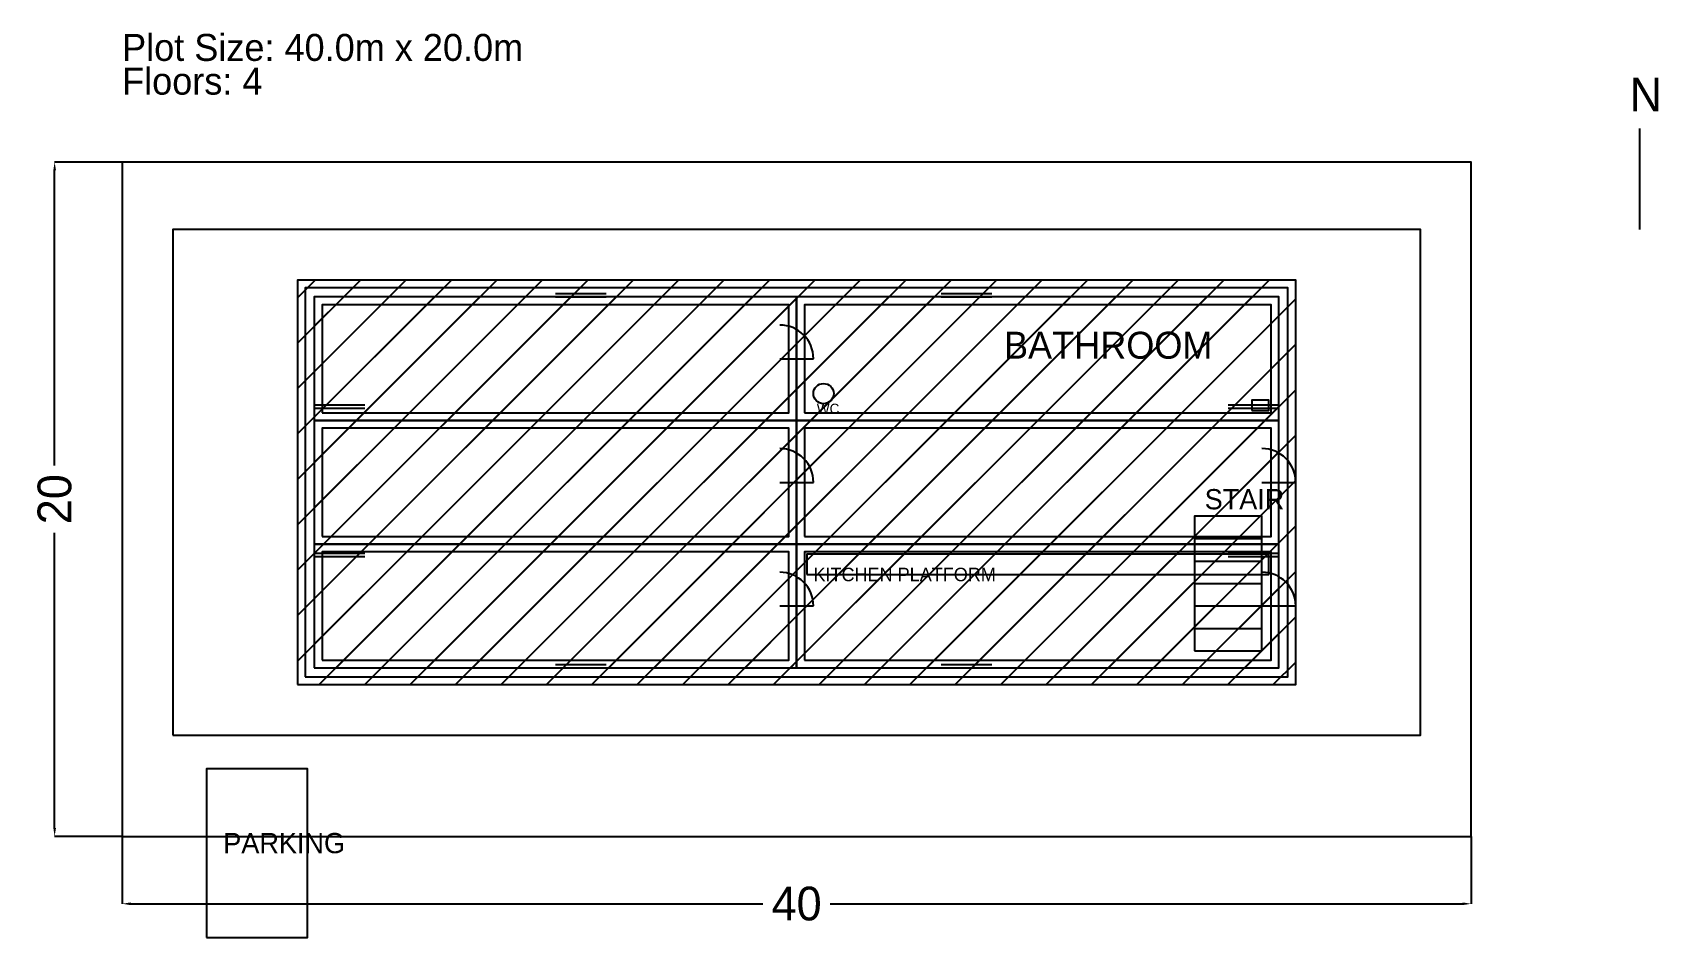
# Model space of a CAD drawing. Header units: metres. Extents: x -2.7 to 45.6, y -3 to 23.8.
import ezdxf

# ---------------------------------------------------------------- set-up
doc = ezdxf.new("R2010")
doc.units = ezdxf.units.M
for name, color, linetype in [('BUILDING', 1, 'Continuous'), ('DIMENSIONS', 6, 'Continuous'), ('DOORS', 5, 'Continuous'), ('PLOT', 7, 'Continuous'), ('ROOMS', 2, 'Continuous'), ('SETBACK', 3, 'Continuous'), ('TEXT', 7, 'Continuous'), ('TITLE', 7, 'Continuous'), ('WALLS', 1, 'Continuous'), ('WINDOWS', 4, 'Continuous')]:
    doc.layers.add(name, color=color, linetype=linetype)
doc.dimstyles.get("Standard").update_dxf_attribs({"dimtxt": 2.5, "dimasz": 2.5, "dimexe": 1.25, "dimexo": 0.625, "dimtad": 1, "dimcen": 2.5, "dimazin": 3, "dimtfac": 1, "dimtmove": 0, "dimatfit": 3})

# ---------------------------------------------------------------- blocks, each defined once
blk = doc.blocks.new('_CLOSEDFILLED')
at = {"color": 0, "linetype": 'BYBLOCK'}
blk.add_solid([(-1, 0.16), (0, 0), (-1, -0.16)], dxfattribs=at)
blk = doc.blocks.new('*D1')
for p, q in [((0, 0), (0, -2)), ((40, 0), (40, -2)), ((0.25, -2), (19, -2)), ((21, -2), (39.75, -2))]:
    blk.add_line(p, q)
at = {"layer": 'Defpoints'}
for p in [(0, 0), (40, 0), (0, -2)]:
    blk.add_point(p, dxfattribs=at)
at = {"layer": 'DIMENSIONS', "xscale": 0.25, "yscale": 0.25, "rotation": 180}
blk.add_blockref('_CLOSEDFILLED', (0, -2), dxfattribs=at)
at = {"layer": 'DIMENSIONS', "xscale": 0.25, "yscale": 0.25}
blk.add_blockref('_CLOSEDFILLED', (40, -2), dxfattribs=at)
at = {"layer": 'DIMENSIONS', "insert": (20, -2), "char_height": 1, "attachment_point": 5}
blk.add_mtext('40', dxfattribs=at)
blk = doc.blocks.new('*D2')
for p, q in [((0, 20), (-2, 20)), ((-2, 11), (-2, 19.75)), ((-2, 0.25), (-2, 9)), ((0, 0), (-2, 0))]:
    blk.add_line(p, q)
at = {"layer": 'Defpoints'}
for p in [(0, 20), (-2, 0), (0, 0)]:
    blk.add_point(p, dxfattribs=at)
at = {"layer": 'DIMENSIONS', "xscale": 0.25, "yscale": 0.25}
for p, rotation in [((-2, 20), 90), ((-2, 0), 270)]:
    blk.add_blockref('_CLOSEDFILLED', p, dxfattribs=dict(at, rotation=rotation))
at = {"layer": 'DIMENSIONS', "insert": (-2, 10), "char_height": 1, "attachment_point": 5, "rotation": 90}
blk.add_mtext('20', dxfattribs=at)

msp = doc.modelspace()

# ---------------------------------------------------------------- hatches: boundary and pattern name
h = msp.add_hatch()
h.set_pattern_fill('ANSI31', scale=0.3)
h.paths.add_polyline_path([(5.2, 4.5), (34.8, 4.5), (34.8, 16.5), (5.2, 16.5)])
h = msp.add_hatch()
h.set_pattern_fill('ANSI31', scale=0.3)
h.paths.add_polyline_path([(5.7, 12.333), (20, 12.333), (20, 16), (5.7, 16)])
h = msp.add_hatch()
h.set_pattern_fill('ANSI31', scale=0.3)
h.paths.add_polyline_path([(20, 12.333), (34.3, 12.333), (34.3, 16), (20, 16)])
h = msp.add_hatch()
h.set_pattern_fill('ANSI31', scale=0.3)
h.paths.add_polyline_path([(5.7, 8.667), (20, 8.667), (20, 12.333), (5.7, 12.333)])
h = msp.add_hatch()
h.set_pattern_fill('ANSI31', scale=0.3)
h.paths.add_polyline_path([(20, 8.667), (34.3, 8.667), (34.3, 12.333), (20, 12.333)])
h = msp.add_hatch()
h.set_pattern_fill('ANSI31', scale=0.3)
h.paths.add_polyline_path([(5.7, 5), (20, 5), (20, 8.667), (5.7, 8.667)])
h = msp.add_hatch()
h.set_pattern_fill('ANSI31', scale=0.3)
h.paths.add_polyline_path([(20, 5), (34.3, 5), (34.3, 8.667), (20, 8.667)])

# ---------------------------------------------------------------- linework, layer by layer
at = {"layer": 'BUILDING'}
for p, q in [((31.8, 8.833), (33.8, 8.833)), ((31.8, 8.167), (33.8, 8.167)), ((31.8, 7.5), (33.8, 7.5)), ((31.8, 6.833), (33.8, 6.833)), ((31.8, 6.167), (33.8, 6.167)), ((31.8, 5.5), (33.8, 5.5))]:
    msp.add_line(p, q, dxfattribs=at)
for points in [[(5.2, 4.5), (34.8, 4.5), (34.8, 16.5), (5.2, 16.5), (5.2, 4.5)], [(33.5, 12.633), (34, 12.633), (34, 12.933), (33.5, 12.933), (33.5, 12.633)], [(31.8, 5.5), (33.8, 5.5), (33.8, 9.5), (31.8, 9.5), (31.8, 5.5)], [(20.3, 7.767), (34, 7.767), (34, 8.367), (20.3, 8.367), (20.3, 7.767)], [(2.5, -3), (5.5, -3), (5.5, 2), (2.5, 2), (2.5, -3)]]:
    msp.add_lwpolyline(points, dxfattribs=at)
msp.add_circle((20.8, 13.133), 0.3, dxfattribs=at)
at = {"layer": 'DOORS'}
for p, q in [((19.5, 14.167), (20.5, 14.167)), ((19.5, 10.5), (20.5, 10.5)), ((33.8, 10.5), (34.8, 10.5)), ((19.5, 6.833), (20.5, 6.833)), ((33.8, 6.833), (34.8, 6.833))]:
    msp.add_line(p, q, dxfattribs=at)
for centre in [(19.5, 14.167), (19.5, 10.5), (33.8, 10.5), (19.5, 6.833), (33.8, 6.833)]:
    msp.add_arc(centre, 1, 0, 90, dxfattribs=at)
at = {"layer": 'PLOT'}
msp.add_lwpolyline([(0, 0), (40, 0), (40, 20), (0, 20), (0, 0)], dxfattribs=at)
at = {"layer": 'SETBACK'}
msp.add_lwpolyline([(1.5, 3), (38.5, 3), (38.5, 18), (1.5, 18), (1.5, 3)], dxfattribs=at)
at = {"layer": 'TITLE'}
msp.add_line((45, 18), (45, 21), dxfattribs=at)
at = {"layer": 'WALLS'}
for points in [[(5.2, 4.5), (34.8, 4.5), (34.8, 16.5), (5.2, 16.5), (5.2, 4.5)], [(5.43, 4.73), (34.57, 4.73), (34.57, 16.27), (5.43, 16.27), (5.43, 4.73)], [(5.7, 12.333), (20, 12.333), (20, 16), (5.7, 16), (5.7, 12.333)], [(20, 12.333), (34.3, 12.333), (34.3, 16), (20, 16), (20, 12.333)], [(5.93, 12.563), (19.77, 12.563), (19.77, 15.77), (5.93, 15.77), (5.93, 12.563)], [(20.23, 12.563), (34.07, 12.563), (34.07, 15.77), (20.23, 15.77), (20.23, 12.563)], [(5.7, 8.667), (20, 8.667), (20, 12.333), (5.7, 12.333), (5.7, 8.667)], [(5.93, 8.897), (19.77, 8.897), (19.77, 12.103), (5.93, 12.103), (5.93, 8.897)], [(20, 8.667), (34.3, 8.667), (34.3, 12.333), (20, 12.333), (20, 8.667)], [(20.23, 8.897), (34.07, 8.897), (34.07, 12.103), (20.23, 12.103), (20.23, 8.897)], [(5.7, 5), (20, 5), (20, 8.667), (5.7, 8.667), (5.7, 5)], [(5.93, 5.23), (19.77, 5.23), (19.77, 8.437), (5.93, 8.437), (5.93, 5.23)], [(20, 5), (34.3, 5), (34.3, 8.667), (20, 8.667), (20, 5)], [(20.23, 5.23), (34.07, 5.23), (34.07, 8.437), (20.23, 8.437), (20.23, 5.23)]]:
    msp.add_lwpolyline(points, dxfattribs=at)
at = {"layer": 'WINDOWS'}
for p, q in [((12.85, 16.1), (14.35, 16.1)), ((12.85, 16), (14.35, 16)), ((24.29, 16.1), (25.79, 16.1)), ((24.29, 16), (25.79, 16)), ((5.7, 12.8), (7.2, 12.8)), ((5.7, 12.7), (7.2, 12.7)), ((32.8, 12.8), (34.3, 12.8)), ((32.8, 12.7), (34.3, 12.7)), ((5.7, 8.4), (7.2, 8.4)), ((5.7, 8.3), (7.2, 8.3)), ((32.8, 8.4), (34.3, 8.4)), ((32.8, 8.3), (34.3, 8.3)), ((12.85, 5.1), (14.35, 5.1)), ((12.85, 5), (14.35, 5)), ((24.29, 5.1), (25.79, 5.1)), ((24.29, 5), (25.79, 5))]:
    msp.add_line(p, q, dxfattribs=at)

# ---------------------------------------------------------------- texts
at = {"layer": 'ROOMS'}
msp.add_text('BATHROOM', height=0.8, dxfattribs=at).set_placement((26.15, 14.167))
at = {"layer": 'TEXT'}
for s, height, p in [('WC', 0.3, (20.6, 12.533)), ('STAIR', 0.6, (32.1, 9.7)), ('KITCHEN PLATFORM', 0.4, (20.5, 7.567)), ('PARKING', 0.6, (3, -0.5))]:
    msp.add_text(s, height=height, dxfattribs=at).set_placement(p)
at = {"layer": 'TITLE'}
for s, height, p in [('Plot Size: 40.0m x 20.0m', 0.8, (0, 23)), ('Floors: 4', 0.8, (0, 22)), ('N', 1, (44.7, 21.5))]:
    msp.add_text(s, height=height, dxfattribs=at).set_placement(p)

# ---------------------------------------------------------------- dimensions: what is measured, and where the dimension line sits
at = {"layer": 'DIMENSIONS'}
dim = msp.add_linear_dim(base=(-2, 0), p1=(0, 0), p2=(0, 20), angle=90, dimstyle='Standard', dxfattribs=at)
dim.commit()
dim.dimension.update_dxf_attribs({"geometry": '*D2', "text_midpoint": (-2, 10)})
dim = msp.add_linear_dim(base=(0, -2), p1=(0, 0), p2=(40, 0), dimstyle='Standard', dxfattribs=at)
dim.commit()
dim.dimension.update_dxf_attribs({"geometry": '*D1', "text_midpoint": (20, -2)})

doc.saveas('drawing.dxf')
